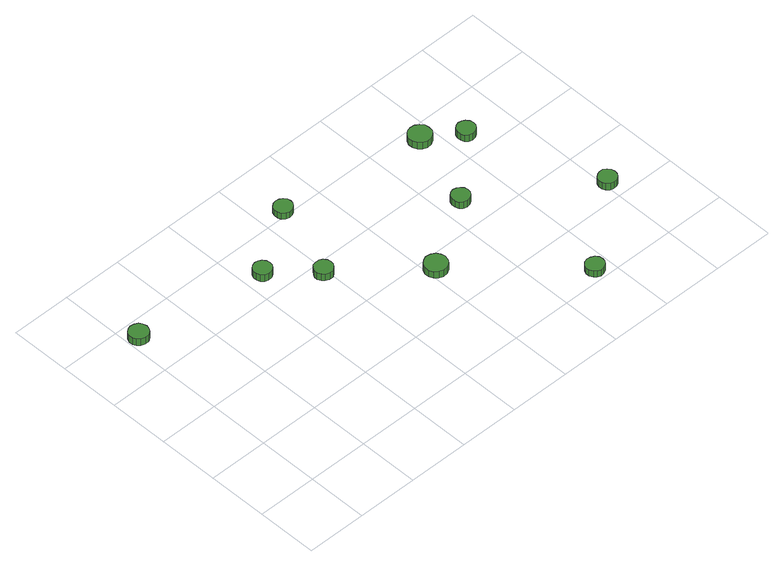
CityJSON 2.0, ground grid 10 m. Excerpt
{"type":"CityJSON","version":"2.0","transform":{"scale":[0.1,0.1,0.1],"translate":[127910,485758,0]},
"CityObjects":{
"tree1":{"type":"SolitaryVegetationObject","attributes":{"function":"something"},"geometry":[{"type":"MultiSurface","lod":"1","boundaries":[[[0,1,2,3,4,5,6,7,8,9,10,11,12,13,14]],[[15,16,17,18,19,20,21,22,23,24,25,26,27,28,29]],[[0,29,28,1]],[[1,28,27,2]],[[2,27,26,3]],[[3,26,25,4]],[[4,25,24,5]],[[5,24,23,6]],[[6,23,22,7]],[[7,22,21,8]],[[8,21,20,9]],[[9,20,19,10]],[[10,19,18,11]],[[11,18,17,12]],[[12,17,16,13]],[[13,16,15,14]],[[14,15,29,0]]]}]},
"tree2":{"type":"SolitaryVegetationObject","attributes":{"function":"something"},"geometry":[{"type":"MultiSurface","lod":"1","boundaries":[[[30,31,32,33,34,35,36,37,38,39,40,41,42,43,44]],[[45,46,47,48,49,50,51,52,53,54,55,56,57,58,59]],[[30,59,58,31]],[[31,58,57,32]],[[32,57,56,33]],[[33,56,55,34]],[[34,55,54,35]],[[35,54,53,36]],[[36,53,52,37]],[[37,52,51,38]],[[38,51,50,39]],[[39,50,49,40]],[[40,49,48,41]],[[41,48,47,42]],[[42,47,46,43]],[[43,46,45,44]],[[44,45,59,30]]]}]},
"tree3":{"type":"SolitaryVegetationObject","attributes":{"function":"something"},"geometry":[{"type":"MultiSurface","lod":"1","boundaries":[[[60,61,62,63,64,65,66,67,68,69,70,71,72,73,74]],[[75,76,77,78,79,80,81,82,83,84,85,86,87,88,89]],[[60,89,88,61]],[[61,88,87,62]],[[62,87,86,63]],[[63,86,85,64]],[[64,85,84,65]],[[65,84,83,66]],[[66,83,82,67]],[[67,82,81,68]],[[68,81,80,69]],[[69,80,79,70]],[[70,79,78,71]],[[71,78,77,72]],[[72,77,76,73]],[[73,76,75,74]],[[74,75,89,60]]]}]},
"tree4":{"type":"SolitaryVegetationObject","attributes":{"function":"something"},"geometry":[{"type":"MultiSurface","lod":"1","boundaries":[[[90,91,92,93,94,95,96,97,98,99,100,101,102,103,104]],[[105,106,107,108,109,110,111,112,113,114,115,116,117,118,119]],[[90,119,118,91]],[[91,118,117,92]],[[92,117,116,93]],[[93,116,115,94]],[[94,115,114,95]],[[95,114,113,96]],[[96,113,112,97]],[[97,112,111,98]],[[98,111,110,99]],[[99,110,109,100]],[[100,109,108,101]],[[101,108,107,102]],[[102,107,106,103]],[[103,106,105,104]],[[104,105,119,90]]]}]},
"tree5":{"type":"SolitaryVegetationObject","attributes":{"function":"something"},"geometry":[{"type":"MultiSurface","lod":"1","boundaries":[[[120,121,122,123,124,125,126,127,128,129,130,131,132,133,134]],[[135,136,137,138,139,140,141,142,143,144,145,146,147,148,149]],[[120,149,148,121]],[[121,148,147,122]],[[122,147,146,123]],[[123,146,145,124]],[[124,145,144,125]],[[125,144,143,126]],[[126,143,142,127]],[[127,142,141,128]],[[128,141,140,129]],[[129,140,139,130]],[[130,139,138,131]],[[131,138,137,132]],[[132,137,136,133]],[[133,136,135,134]],[[134,135,149,120]]]}]},
"tree6":{"type":"SolitaryVegetationObject","attributes":{"function":"something"},"geometry":[{"type":"MultiSurface","lod":"1","boundaries":[[[150,151,152,153,154,155,156,157,158,159,160,161,162,163,164]],[[165,166,167,168,169,170,171,172,173,174,175,176,177,178,179]],[[150,179,178,151]],[[151,178,177,152]],[[152,177,176,153]],[[153,176,175,154]],[[154,175,174,155]],[[155,174,173,156]],[[156,173,172,157]],[[157,172,171,158]],[[158,171,170,159]],[[159,170,169,160]],[[160,169,168,161]],[[161,168,167,162]],[[162,167,166,163]],[[163,166,165,164]],[[164,165,179,150]]]}]},
"tree7":{"type":"SolitaryVegetationObject","attributes":{"function":"something"},"geometry":[{"type":"MultiSurface","lod":"1","boundaries":[[[180,181,182,183,184,185,186,187,188,189,190,191,192,193,194]],[[195,196,197,198,199,200,201,202,203,204,205,206,207,208,209]],[[180,209,208,181]],[[181,208,207,182]],[[182,207,206,183]],[[183,206,205,184]],[[184,205,204,185]],[[185,204,203,186]],[[186,203,202,187]],[[187,202,201,188]],[[188,201,200,189]],[[189,200,199,190]],[[190,199,198,191]],[[191,198,197,192]],[[192,197,196,193]],[[193,196,195,194]],[[194,195,209,180]]]}]},
"tree8":{"type":"SolitaryVegetationObject","attributes":{"function":"something"},"geometry":[{"type":"MultiSurface","lod":"1","boundaries":[[[210,211,212,213,214,215,216,217,218,219,220,221,222,223,224]],[[225,226,227,228,229,230,231,232,233,234,235,236,237,238,239]],[[210,239,238,211]],[[211,238,237,212]],[[212,237,236,213]],[[213,236,235,214]],[[214,235,234,215]],[[215,234,233,216]],[[216,233,232,217]],[[217,232,231,218]],[[218,231,230,219]],[[219,230,229,220]],[[220,229,228,221]],[[221,228,227,222]],[[222,227,226,223]],[[223,226,225,224]],[[224,225,239,210]]]}]},
"tree9":{"type":"SolitaryVegetationObject","attributes":{"function":"something"},"geometry":[{"type":"MultiSurface","lod":"1","boundaries":[[[240,241,242,243,244,245,246,247,248,249,250,251,252,253,254]],[[255,256,257,258,259,260,261,262,263,264,265,266,267,268,269]],[[240,269,268,241]],[[241,268,267,242]],[[242,267,266,243]],[[243,266,265,244]],[[244,265,264,245]],[[245,264,263,246]],[[246,263,262,247]],[[247,262,261,248]],[[248,261,260,249]],[[249,260,259,250]],[[250,259,258,251]],[[251,258,257,252]],[[252,257,256,253]],[[253,256,255,254]],[[254,255,269,240]]]}]},
"tree10":{"type":"SolitaryVegetationObject","attributes":{"function":"something"},"geometry":[{"type":"MultiSurface","lod":"1","boundaries":[[[270,271,272,273,274,275,276,277,278,279,280,281,282,283,284]],[[285,286,287,288,289,290,291,292,293,294,295,296,297,298,299]],[[270,299,298,271]],[[271,298,297,272]],[[272,297,296,273]],[[273,296,295,274]],[[274,295,294,275]],[[275,294,293,276]],[[276,293,292,277]],[[277,292,291,278]],[[278,291,290,279]],[[279,290,289,280]],[[280,289,288,281]],[[281,288,287,282]],[[282,287,286,283]],[[283,286,285,284]],[[284,285,299,270]]]}]}
},
"vertices":[
[34,372,17],[32,379,17],[29,384,17],[23,387,17],[16,388,17],[10,386,17],[5,382,17],[2,376,17],[2,369,17],[5,363,17],[10,359,17],[16,357,17],[23,357,17],[29,361,17],[32,366,17],[32,366,4],[29,361,4],[23,357,4],[16,357,4],[10,359,4],[5,363,4],[2,369,4],[2,376,4],[5,382,4],[10,386,4],[16,388,4],[23,387,4],[29,384,4],[32,379,4],[34,372,4],
[243,338,21],[242,344,21],[238,349,21],[233,352,21],[227,353,21],[221,351,21],[216,347,21],[214,341,21],[214,335,21],[216,329,21],[221,325,21],[227,323,21],[233,324,21],[238,327,21],[242,332,21],[242,332,8],[238,327,8],[233,324,8],[227,323,8],[221,325,8],[216,329,8],[214,335,8],[214,341,8],[216,347,8],[221,351,8],[227,353,8],[233,352,8],[238,349,8],[242,344,8],[243,338,8],
[307,280,20],[306,286,20],[302,291,20],[297,294,20],[290,294,20],[284,293,20],[280,288,20],[277,283,20],[277,277,20],[280,271,20],[284,267,20],[290,265,20],[297,265,20],[302,269,20],[306,274,20],[306,274,7],[302,269,7],[297,265,7],[290,265,7],[284,267,7],[280,271,7],[277,277,7],[277,283,7],[280,288,7],[284,293,7],[290,294,7],[297,294,7],[302,291,7],[306,286,7],[307,280,7],
[349,405,21],[348,411,21],[344,416,21],[339,419,21],[333,420,21],[327,418,21],[322,414,21],[320,408,21],[320,402,21],[322,396,21],[327,392,21],[333,390,21],[339,391,21],[344,394,21],[348,399,21],[348,399,9],[344,394,9],[339,391,9],[333,390,9],[327,392,9],[322,396,9],[320,402,9],[320,408,9],[322,414,9],[327,418,9],[333,420,9],[339,419,9],[344,416,9],[348,411,9],[349,405,9],
[432,177,18],[430,184,18],[426,190,18],[419,194,18],[411,195,18],[404,192,18],[398,187,18],[395,180,18],[395,173,18],[398,166,18],[404,161,18],[411,158,18],[419,159,18],[426,163,18],[430,169,18],[430,169,5],[426,163,5],[419,159,5],[411,158,5],[404,161,5],[398,166,5],[395,173,5],[395,180,5],[398,187,5],[404,192,5],[411,195,5],[419,194,5],[426,190,5],[430,184,5],[432,177,5],
[589,19,17],[588,25,17],[584,30,17],[578,33,17],[572,34,17],[566,32,17],[562,28,17],[559,22,17],[559,16,17],[562,10,17],[566,6,17],[572,4,17],[578,5,17],[584,8,17],[588,13,17],[588,13,5],[584,8,5],[578,5,5],[572,4,5],[566,6,5],[562,10,5],[559,16,5],[559,22,5],[562,28,5],[566,32,5],[572,34,5],[578,33,5],[584,30,5],[588,25,5],[589,19,5],
[545,247,20],[544,253,20],[540,258,20],[535,261,20],[529,262,20],[523,260,20],[518,256,20],[516,250,20],[516,244,20],[518,238,20],[523,234,20],[529,232,20],[535,233,20],[540,236,20],[544,241,20],[544,241,7],[540,236,7],[535,233,7],[529,232,7],[523,234,7],[518,238,7],[516,244,7],[516,250,7],[518,256,7],[523,260,7],[529,262,7],[535,261,7],[540,258,7],[544,253,7],[545,247,7],
[591,374,20],[590,381,20],[585,387,20],[579,391,20],[571,392,20],[564,390,20],[558,385,20],[555,378,20],[555,370,20],[558,363,20],[564,358,20],[571,355,20],[579,356,20],[585,360,20],[590,366,20],[590,366,7],[585,360,7],[579,356,7],[571,355,7],[564,358,7],[558,363,7],[555,370,7],[555,378,7],[558,385,7],[564,390,7],[571,392,7],[579,391,7],[585,387,7],[590,381,7],[591,374,7],
[644,338,18],[643,344,18],[639,349,18],[634,352,18],[628,353,18],[622,351,18],[617,347,18],[615,341,18],[615,335,18],[617,329,18],[622,325,18],[628,323,18],[634,324,18],[639,327,18],[643,332,18],[643,332,5],[639,327,5],[634,324,5],[628,323,5],[622,325,5],[617,329,5],[615,335,5],[615,341,5],[617,347,5],[622,351,5],[628,353,5],[634,352,5],[639,349,5],[643,344,5],[644,338,5],
[720,129,19],[719,135,19],[715,140,19],[710,144,19],[704,144,19],[698,142,19],[693,138,19],[691,132,19],[691,126,19],[693,121,19],[698,116,19],[704,115,19],[710,115,19],[715,118,19],[719,123,19],[719,123,6],[715,118,6],[710,115,6],[704,115,6],[698,116,6],[693,121,6],[691,126,6],[691,132,6],[693,138,6],[698,142,6],[704,144,6],[710,144,6],[715,140,6],[719,135,6],[720,129,6]
]}
